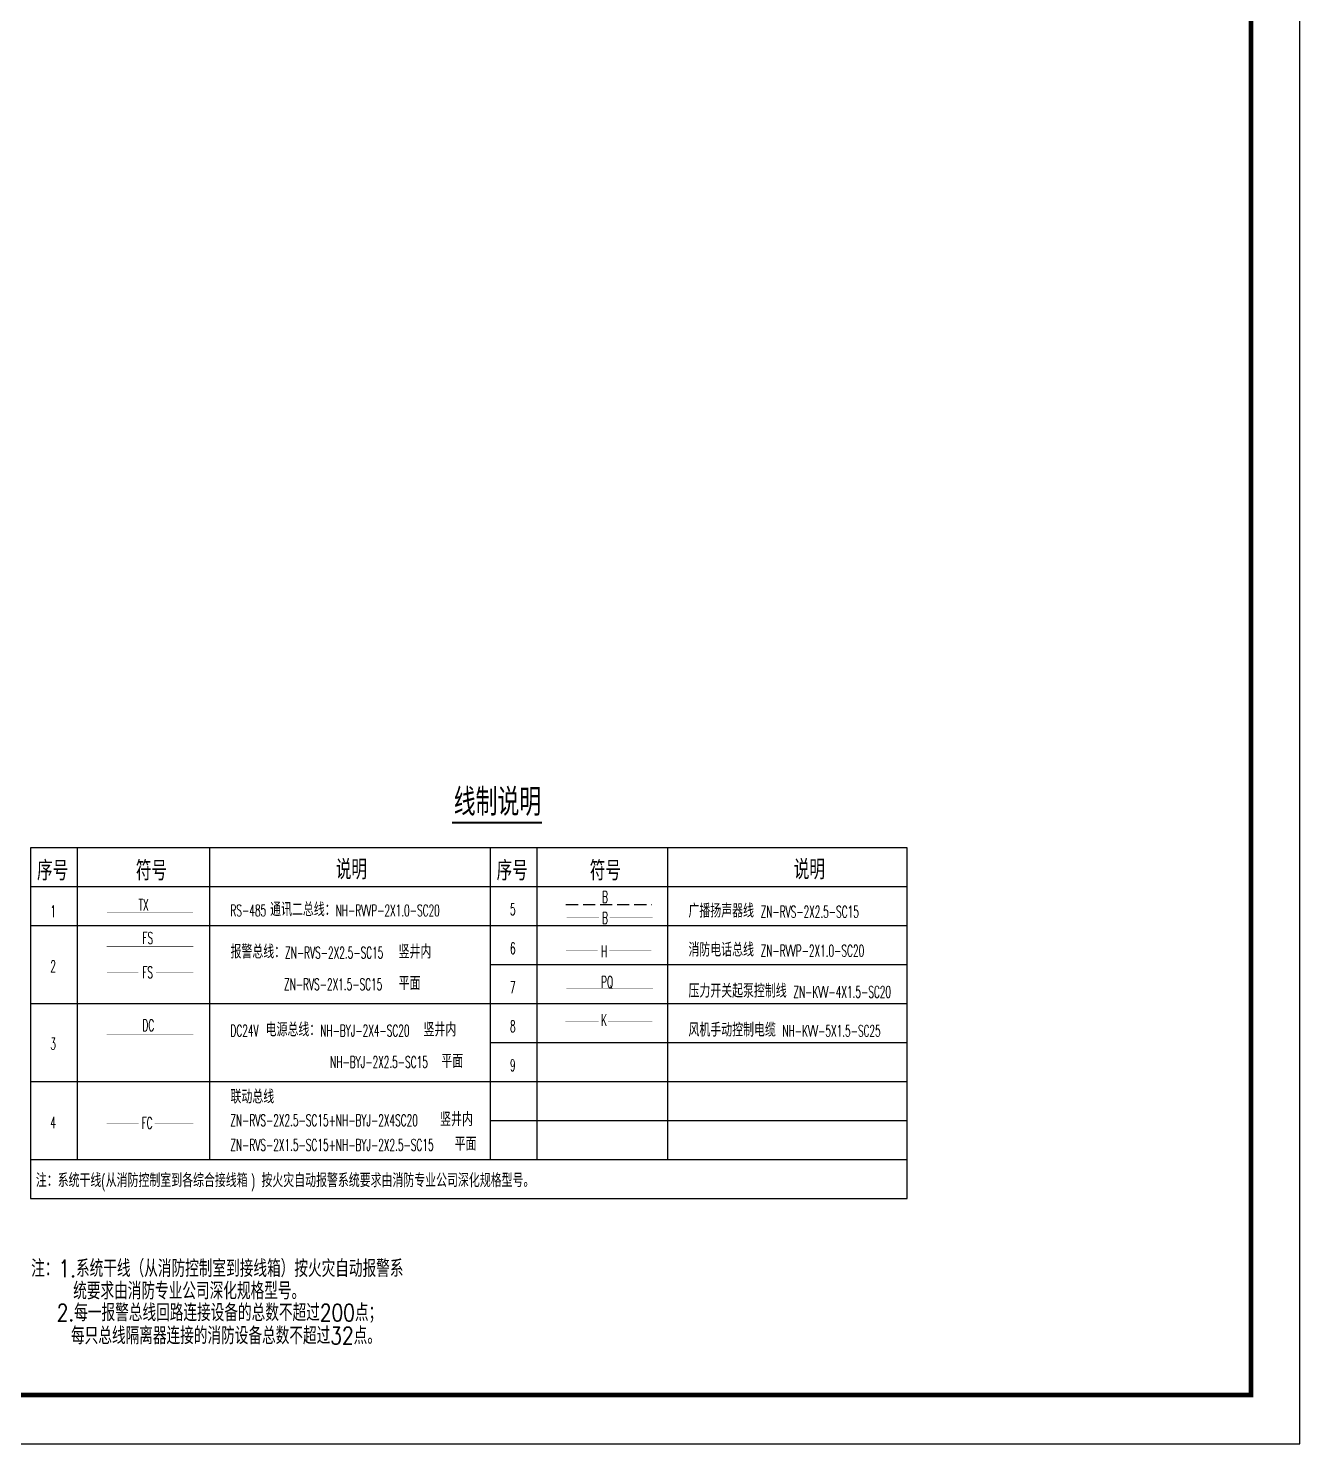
# Model space of a CAD drawing. Extents: x 115549 to 768939, y -502199 to 402497.
# Drawn here: x 239758 to 265845, y -255603 to -226549 of the extents above; entities that cross this region are included whole.
import ezdxf
from ezdxf.enums import TextEntityAlignment as Align

# ---------------------------------------------------------------- set-up
doc = ezdxf.new("R2010")
doc.units = 0
doc.header["$LTSCALE"] = 1000
doc.header["$MEASUREMENT"] = 0
doc.linetypes.add('DASH', pattern=[0.35, 0.25, -0.1])
doc.linetypes.add('PHANTOM2', pattern=[1.25, 0.625, -0.125, 0.125, -0.125, 0.125, -0.125])
for name, color, linetype in [('DQ', 6, 'Continuous'), ('PUB_TITLE', 4, 'Continuous'), ('SIG_TEXT', 7, 'Continuous'), ('TEL_TEXT', 7, 'Continuous'), ('WIRE-控制', 4, 'TG_K'), ('WIRE-消防启泵', 1, 'PHANTOM2'), ('WIRE-消防控制', 7, 'TG_K'), ('WIRE-消防电话', 3, 'TG_H'), ('WIRE-通讯', 4, 'PHANTOM2')]:
    doc.layers.add(name, color=color, linetype=linetype)
doc.styles.add('_TEL_DIM', font='SIMPLEX', dxfattribs={"width": 0.8, "height": 3.5, "bigfont": 'HZTXT'})
doc.styles.add('TG_LINETYPE', font='HNSJY-07', dxfattribs={"width": 0.8, "height": 3, "bigfont": 'HZTXT-SM'})
doc.linetypes.add('TG_FS', pattern='A,2,-0.6,["FS",TG_LINETYPE,S=0.1,R=0,X=-0.52,Y=-0.15],0', length=2.6)
doc.linetypes.add('TG_H', pattern='A,2,-0.45,["H",TG_LINETYPE,S=0.1,R=0,X=-0.33,Y=-0.15],0', length=2.45)
doc.linetypes.add('TG_K', pattern='A,2,-0.3,["K",TG_LINETYPE,S=0.1,R=0,X=-0.23,Y=-0.15],0', length=2.3)

# ---------------------------------------------------------------- blocks, each defined once
blk = doc.blocks.new('ASSC')
at = {"layer": 'DQ', "lineweight": 40, "ltscale": 0.01}
blk.add_line((795841, 862881), (797684, 862881), dxfattribs=at)
at = {"layer": 'DQ', "linetype": 'DASH'}
blk.add_line((798177, 861194), (799930, 861194), dxfattribs=at)
at = {"layer": 'DQ'}
blk.add_lwpolyline([(787190, 855163), (805180, 855163), (805180, 862363), (787190, 862363)], close=True, dxfattribs=at)
for points in [[(788150, 862363), (788150, 855963)], [(790861, 862363), (790861, 855963)], [(796621, 862363), (796621, 855963)], [(797581, 862363), (797581, 855963)], [(800258, 862363), (800258, 855963)], [(787190, 861563), (805180, 861563)], [(787190, 860763), (805180, 860763)], [(796621, 859963), (805180, 859963)], [(787190, 859163), (805180, 859163)], [(796621, 858363), (805180, 858363)], [(787190, 857563), (805180, 857563)], [(796621, 856763), (805180, 856763)], [(787190, 855963), (805180, 855963)], [(787190, 855963), (805180, 855963)], [(787190, 855163), (805180, 855163)]]:
    blk.add_lwpolyline(points, dxfattribs=at)
at = {"layer": 'WIRE-控制', "linetype": 'TG_K', "const_width": 7.67}
for points in [[(798165, 858796), (798850, 858796)], [(799038, 858796), (799948, 858796)]]:
    blk.add_lwpolyline(points, dxfattribs=at)
at = {"layer": 'WIRE-消防启泵', "linetype": 'PHANTOM2', "const_width": 7.67}
blk.add_lwpolyline([(798185, 859464), (799964, 859464)], dxfattribs=at)
at = {"layer": 'WIRE-消防控制', "linetype": 'TG_FS', "const_width": 7.67}
for points in [[(788753, 860331), (790533, 860331)], [(788757, 859803), (789405, 859803)], [(789767, 859803), (790530, 859803)]]:
    blk.add_lwpolyline(points, dxfattribs=at)
at = {"layer": 'WIRE-消防控制', "color": 2, "linetype": 'TG_FS', "const_width": 7.67}
for points in [[(788753, 858519), (790533, 858519)], [(788753, 856711), (789407, 856711)], [(789736, 856711), (790533, 856711)]]:
    blk.add_lwpolyline(points, dxfattribs=at)
at = {"layer": 'WIRE-消防电话', "linetype": 'TG_H', "const_width": 7.67}
for points in [[(798178, 860248), (798827, 860248)], [(799067, 860248), (799927, 860248)]]:
    blk.add_lwpolyline(points, dxfattribs=at)
at = {"layer": 'WIRE-通讯', "color": 4, "const_width": 8}
for points in [[(788758, 861025), (790525, 861025)], [(798189, 860923), (798852, 860923)], [(799073, 860923), (799956, 860923)]]:
    blk.add_lwpolyline(points, dxfattribs=at)
at = {"layer": 'TEL_TEXT', "style": '_TEL_DIM'}
for s, height, width, p in [('线制说明', 560, 0.8, (795875, 863019)), ('序号', 400, 0.8, (787324, 861691)), ('符号', 400, 0.8, (789351, 861691)), ('说明', 400, 0.8, (793455, 861714)), ('序号', 400, 0.8, (796755, 861691)), ('符号', 400, 0.8, (798666, 861691)), ('说明', 400, 0.8, (802852, 861714)), ('B', 238, 0.564706, (798918, 861233)), ('1', 238, 0.564706, (787597, 860938)), ('TX', 238, 0.564706, (789409, 861070)), ('RS-485', 238, 0.564706, (791294, 860955)), ('通讯二总线：', 280, 0.8, (792107, 860955)), ('NH-RVVP-2X1.0-SC20', 238, 0.564706, (793451, 860955)), ('5', 238, 0.564706, (797028, 860978)), ('广播扬声器线', 280, 0.8, (800691, 860928)), ('ZN-RVS-2X2.5-SC15', 238, 0.564706, (802171, 860928)), ('B', 238, 0.564706, (798918, 860802)), ('FS', 238, 0.564706, (789487, 860392)), ('报警总线：', 280, 0.8, (791294, 860088)), ('ZN-RVS-2X2.5-SC15', 238, 0.564706, (792414, 860088)), ('竖井内', 280, 0.8, (794743, 860088)), ('6', 238, 0.564706, (797028, 860178)), ('H', 238, 0.564706, (798898, 860117)), ('消防电话总线', 280, 0.8, (800691, 860128)), ('ZN-RVVP-2X1.0-SC20', 238, 0.564706, (802171, 860128)), ('2', 238, 0.564706, (787597, 859811)), ('平面', 280, 0.8, (794744, 859439)), ('PQ', 238, 0.564706, (798898, 859486)), ('ZN-RVS-2X1.5-SC15', 238, 0.564706, (792393, 859439)), ('7', 238, 0.564706, (797028, 859378)), ('压力开关起泵控制线', 280, 0.8, (800691, 859284)), ('ZN-KVV-4X1.5-SC20', 238, 0.564706, (802843, 859284)), ('DC', 238, 0.564706, (789487, 858599)), ('K', 238, 0.564706, (798898, 858705)), ('DC24V', 238, 0.564706, (791294, 858488)), ('电源总线：', 280, 0.8, (792015, 858488)), ('NH-BYJ-2X4-SC20', 238, 0.564706, (793135, 858488)), ('竖井内', 280, 0.8, (795255, 858488)), ('8', 238, 0.564706, (797028, 858578)), ('风机手动控制电缆', 280, 0.8, (800691, 858484)), ('NH-KVV-5X1.5-SC25', 238, 0.564706, (802619, 858484)), ('3', 238, 0.564706, (787597, 858219)), ('NH-BYJ-2X2.5-SC15', 238, 0.564706, (793339, 857843)), ('平面', 280, 0.8, (795620, 857843)), ('9', 238, 0.564706, (797028, 857778)), ('联动总线', 280, 0.8, (791294, 857112)), ('4', 238, 0.564706, (787597, 856602)), ('ZN-RVS-2X2.5-SC15+NH-BYJ-2X4SC20', 238, 0.564706, (791290, 856647)), ('竖井内', 280, 0.8, (795596, 856647)), ('ZN-RVS-2X1.5-SC15+NH-BYJ-2X2.5-SC15', 238, 0.564706, (791290, 856143)), ('平面', 280, 0.8, (795893, 856143)), ('注：系统干线', 280, 0.8, (787300, 855394)), ('(', 238, 0.564706, (788644, 855394)), ('从消防控制室到各综合接线箱', 280, 0.8, (788734, 855394)), (')', 238, 0.564706, (791718, 855394)), ('按火灾自动报警系统要求由消防专业公司深化规格型号。', 280, 0.8, (791929, 855394))]:
    blk.add_text(s, height=height, dxfattribs=dict(at, width=width)).set_placement(p)
at = {"layer": 'TEL_TEXT', "style": '_TEL_DIM', "width": 0.564706}
for s, p in [('FS', (789593, 859803)), ('FC', (789582, 856711))]:
    blk.add_text(s, height=238, dxfattribs=at).set_placement(p, align=Align.MIDDLE_CENTER)

msp = doc.modelspace()

# ---------------------------------------------------------------- linework, layer by layer
at = {"layer": 'PUB_TITLE'}
msp.add_lwpolyline([(181745.2, -255602.5), (265845.2, -255602.5), (265845.2, -196202.5), (181745.2, -196202.5)], close=True, dxfattribs=at)
at = {"layer": 'PUB_TITLE', "const_width": 100}
msp.add_lwpolyline([(184245.2, -254602.5), (264845.2, -254602.5), (264845.2, -197202.5), (184245.2, -197202.5)], close=True, dxfattribs=at)

# ---------------------------------------------------------------- block references
at = {"layer": 'SIG_TEXT'}
msp.add_blockref('ASSC', (-547387.2, -1105731.1), dxfattribs=at)

# ---------------------------------------------------------------- texts
at = {"layer": 'TEL_TEXT', "style": '_TEL_DIM', "width": 0.8}
for s, p in [('注：1.系统干线（从消防控制室到接线箱）按火灾自动报警系', (239816.5, -252181.2, 0)), ('统要求由消防专业公司深化规格型号。', (240678.8, -252642.1, 0)), ('2.每一报警总线回路连接设备的总数不超过200点；', (240340, -253088, 0)), ('每只总线隔离器连接的消防设备总数不超过32点。', (240634.3, -253560.6, 0))]:
    msp.add_text(s, height=350, dxfattribs=at).set_placement(p)

doc.saveas('drawing.dxf')
